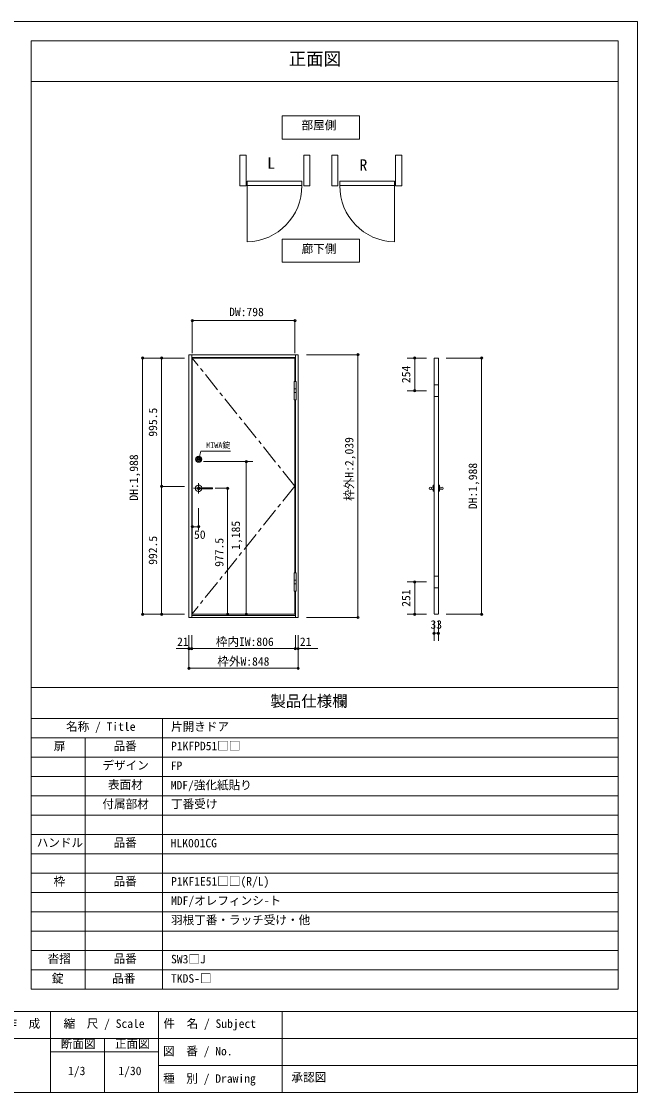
# Model space of a CAD drawing. Units: millimetres on the paper, enlarged 5 times, with parts at other scales. Extents: x -1000 to 1000, y -692 to 692.
# Drawn here: x 202 to 1000, y -692 to 692 of the extents above; entities that cross this region are included whole.
import ezdxf
from ezdxf.enums import TextEntityAlignment as Align

# ---------------------------------------------------------------- set-up
doc = ezdxf.new("R2010")
doc.units = ezdxf.units.MM
doc.header["$LTSCALE"] = 5
doc.header["$PDMODE"] = 32
doc.header["$PDSIZE"] = 3
doc.linetypes.add('CHAIN1', pattern=[8, 5, -1, 1, -1])
for name, color, linetype, lineweight in [('1-0_下線', 7, 'Continuous', 20), ('1-1_0', 7, 'Continuous', 20), ('3-0', 7, 'Continuous', 20)]:
    doc.layers.add(name, color=color, linetype=linetype, lineweight=lineweight)
doc.styles.add('ＭＳ ゴシック', font='')
doc.styles.get('ＭＳ ゴシック').set_extended_font_data('MS Gothic')

msp = doc.modelspace()

# ---------------------------------------------------------------- linework, layer by layer
at = {"layer": '1-0_下線'}
for p, q in [((215, -168.75), (975, -168.75)), ((310, -622.5), (310, -692.5)), ((380, -640), (240, -640))]:
    msp.add_line(p, q, dxfattribs=at)
msp.add_lwpolyline([(215, -168.75), (215, 615), (975, 615), (975, -168.75)], dxfattribs=at)
at = {"layer": '1-1_0'}
for p, q in [((975, 667.5), (215, 667.5)), ((215, -168.75), (215, 667.5)), ((975, -558.75), (975, 667.5)), ((215, 615), (975, 615)), ((215, -558.75), (215, -168.75)), ((215, -168.75), (975, -168.75)), ((215, -208.75), (975, -208.75)), ((385, -558.75), (385, -208.75)), ((215, -233.75), (975, -233.75)), ((285, -558.75), (285, -233.75)), ((215, -258.75), (975, -258.75)), ((215, -283.75), (975, -283.75)), ((215, -308.75), (975, -308.75)), ((215, -333.75), (975, -333.75)), ((215, -358.75), (975, -358.75)), ((215, -383.75), (975, -383.75)), ((215, -408.75), (975, -408.75)), ((215, -433.75), (975, -433.75)), ((215, -458.75), (975, -458.75)), ((215, -483.75), (975, -483.75)), ((215, -508.75), (975, -508.75)), ((215, -533.75), (975, -533.75)), ((215, -558.75), (975, -558.75)), ((1000, -587.5), (-1000, -587.5)), ((240, -587.5), (240, -692.5)), ((380, -587.5), (380, -692.5)), ((540, -587.5), (540, -692.5)), ((1000, -622.5), (-595, -622.5)), ((1000, -657.5), (380, -657.5))]:
    msp.add_line(p, q, dxfattribs=at)
msp.add_lwpolyline([(-1000, -692.5), (1000, -692.5), (1000, 692.5), (-1000, 692.5)], close=True, dxfattribs=at)
at = {"layer": '3-0'}
for p, q in [((494.736, 486.167), (494.736, 407.501)), ((565.436, 486.167), (565.436, 480.167)), ((614.566, 486.167), (614.566, 480.167)), ((685.266, 486.167), (685.266, 407.501)), ((494.736, 480.167), (565.436, 480.167)), ((685.266, 480.167), (614.566, 480.167)), ((540.029, 381.123), (640.029, 381.123)), ((419.367, 261.606), (419.367, -78.228)), ((560.701, 261.606), (419.367, 261.606)), ((422.867, -78.228), (422.867, 261.606)), ((422.867, 258.106), (557.201, 258.106)), ((423.534, 257.272), (423.534, -73.561)), ((423.534, 257.272), (423.534, -74.061)), ((556.534, 257.272), (423.534, 257.272)), ((556.534, 257.272), (556.534, 227.272)), ((556.534, 257.272), (556.534, 227.272)), ((557.201, 261.606), (557.201, 227.272)), ((701.675, 257.272), (726.675, 257.272)), ((798.031, 257.272), (752.175, 257.272)), ((555.496, 226.772), (558.246, 226.772)), ((555.496, 226.772), (555.496, 207.439)), ((555.496, 203.106), (555.496, 222.439)), ((558.246, 207.439), (558.246, 226.772)), ((558.246, 222.439), (558.246, 203.106)), ((558.246, 217.304), (555.496, 217.304)), ((558.246, 212.574), (555.496, 212.574)), ((701.675, 214.939), (726.675, 214.939)), ((555.496, 203.106), (558.246, 203.106)), ((556.534, 203.106), (556.534, -19.895)), ((557.201, 203.106), (557.201, -19.895)), ((429.63, 126.689), (434.438, 126.689)), ((434.762, 136.875), (432.034, 126.439)), ((434.438, 126.689), (434.438, 126.189)), ((473.003, 136.875), (434.762, 136.875)), ((423.534, 92.789), (422.867, 92.789)), ((422.867, 89.922), (423.534, 89.922)), ((431.867, 39.208), (423.534, 39.208)), ((555.496, -20.395), (558.246, -20.395)), ((555.496, -20.395), (555.496, -39.728)), ((555.496, -44.061), (555.496, -24.728)), ((558.246, -39.728), (558.246, -20.395)), ((558.246, -24.728), (558.246, -44.061)), ((558.246, -29.863), (555.496, -29.863)), ((558.246, -34.593), (555.496, -34.593)), ((701.675, -32.228), (726.675, -32.228)), ((711.675, -32.228), (711.675, -74.061)), ((555.496, -44.061), (558.246, -44.061)), ((556.534, -44.061), (556.534, -74.061)), ((557.201, -44.061), (557.201, -78.228)), ((419.367, -78.228), (422.867, -78.228)), ((557.201, -75.728), (422.867, -75.728)), ((423.534, -74.061), (556.534, -74.061)), ((557.201, -78.228), (560.701, -78.228)), ((701.675, -74.061), (726.675, -74.061)), ((742.175, -74.061), (736.675, -74.061)), ((736.675, -108.561), (736.675, -83.561)), ((742.175, -108.561), (742.175, -83.561)), ((742.175, -98.561), (736.675, -98.561))]:
    msp.add_line(p, q, dxfattribs=at)
at = {"layer": '3-0', "color": 4, "lineweight": 9}
for p, q in [((423.534, 305.601), (423.534, 263.522)), ((359.259, 257.272), (359.259, -74.061)), ((359.259, 257.272), (413.5, 257.272)), ((571.563, 261.606), (638.008, 261.606)), ((638.008, 261.606), (638.008, -78.228)), ((711.675, 257.272), (711.675, 214.939)), ((438.035, 123.439), (502.212, 123.439)), ((493.587, -74.061), (493.587, 123.439)), ((383.934, 91.356), (383.934, -74.061)), ((469.278, 88.856), (453.175, 88.856)), ((469.278, -74.061), (469.278, 88.856)), ((431.867, 34.629), (431.867, 63.146)), ((431.867, 39.208), (423.534, 39.208)), ((359.259, -74.061), (413.5, -74.061)), ((502.212, -74.061), (477.563, -74.061)), ((571.563, -78.228), (638.008, -78.228)), ((419.367, -101.123), (419.367, -143.805)), ((422.867, -101.123), (422.867, -118.344)), ((557.201, -101.123), (557.201, -118.344)), ((560.701, -101.123), (560.701, -143.805)), ((586.083, -118.344), (402.992, -118.344)), ((560.701, -143.805), (418.867, -143.805))]:
    msp.add_line(p, q, dxfattribs=at)
at = {"layer": '3-0', "color": 4, "linetype": 'CHAIN1', "lineweight": 9}
for p, q in [((556.534, 91.588), (423.534, 257.272)), ((556.534, 91.588), (423.534, -73.561)), ((425.201, 88.856), (438.534, 88.856)), ((431.867, 95.565), (431.867, 82.189))]:
    msp.add_line(p, q, dxfattribs=at)
at = {"layer": '3-0', "color": 3}
for p, q in [((430.2, 88.272), (430.2, 89.439)), ((430.367, 89.606), (449.534, 89.606)), ((430.367, 88.106), (449.534, 88.106)), ((449.701, 88.272), (449.701, 89.439)), ((735.425, 90.856), (732.868, 90.022)), ((732.868, 87.689), (735.425, 86.856)), ((743.425, 90.856), (745.982, 90.022)), ((745.982, 87.689), (743.425, 86.856))]:
    msp.add_line(p, q, dxfattribs=at)
at = {"layer": '3-0'}
for points in [[(540.029, 570.466), (640.029, 570.466), (640.029, 540.466), (540.029, 540.466)], [(493.191, 479.731), (485.191, 479.731), (485.191, 519.731), (493.191, 519.731)], [(567.891, 479.731), (575.891, 479.731), (575.891, 519.731), (567.891, 519.731)], [(612.111, 479.731), (604.111, 479.731), (604.111, 519.731), (612.111, 519.731)], [(686.811, 479.731), (694.811, 479.731), (694.811, 519.731), (686.811, 519.731)], [(540.029, 381.123), (640.029, 381.123), (640.029, 411.123), (540.029, 411.123)], [(736.675, 222.439), (742.175, 222.439), (742.175, 207.439), (736.675, 207.439)], [(742.175, -39.728), (736.675, -39.728), (736.675, -24.728), (742.175, -24.728)]]:
    msp.add_lwpolyline(points, close=True, dxfattribs=at)
for points in [[(565.436, 486.167), (494.736, 486.167), (494.736, 480.167)], [(614.566, 486.167), (685.266, 486.167), (685.266, 480.167)], [(640.029, 411.123), (540.029, 411.123), (540.029, 381.123)], [(560.701, 261.606), (560.701, -78.228), (419.367, -78.228)], [(736.675, -73.561), (736.675, 257.272), (742.175, 257.272), (742.175, -73.561)], [(798.031, 257.272), (798.031, -74.061), (752.175, -74.061)], [(429.63, 126.689), (429.63, 126.189), (434.438, 126.189)], [(422.867, 89.856), (423.534, 89.856), (423.534, 92.856), (422.867, 92.856)]]:
    msp.add_lwpolyline(points, dxfattribs=at)
at = {"layer": '3-0', "color": 4, "lineweight": 9}
for points in [[(423.534, 305.601), (556.534, 305.601), (556.534, 263.522)], [(383.934, 257.272), (383.934, 91.356), (413.5, 91.356)]]:
    msp.add_lwpolyline(points, dxfattribs=at)
at = {"layer": '3-0', "color": 3}
for points in [[(736.675, 92.772), (735.425, 92.772), (735.425, 84.939), (736.675, 84.939)], [(742.175, 92.772), (743.425, 92.772), (743.425, 84.939), (742.175, 84.939)]]:
    msp.add_lwpolyline(points, dxfattribs=at)
at = {"layer": '3-0'}
for radius in [4, 2.833]:
    msp.add_circle((432.034, 126.439), radius, dxfattribs=at)
at = {"layer": '3-0', "color": 3}
for centre in [(731.925, 88.856), (746.925, 88.856)]:
    msp.add_circle(centre, 1.5, dxfattribs=at)
at = {"layer": '3-0'}
for centre, radius, start, end in [((493.191, 479.731), 72.246, 271.37699, 0.34565), ((686.811, 479.731), 72.246, 179.65435, 268.62301), ((432.034, 126.439), 1.762, 8.15761, 171.84239), ((432.034, 126.439), 1.762, 188.15761, 351.84239)]:
    msp.add_arc(centre, radius, start, end, dxfattribs=at)
at = {"layer": '3-0', "color": 3}
for centre, radius, start, end in [((431.867, 88.856), 4.167, 10.36976, 349.63024), ((430.367, 89.439), 0.167, 90, 180), ((430.367, 88.272), 0.167, 180, 270), ((431.867, 88.856), 1.667, 26.74368, 153.25632), ((431.867, 88.856), 1.667, 206.74368, 333.25632), ((449.534, 89.439), 0.167, 0, 90), ((449.534, 88.272), 0.167, 270, 0)]:
    msp.add_arc(centre, radius, start, end, dxfattribs=at)
at = {"layer": '3-0', "color": 4}
for p in [(423.534, 305.601), (556.534, 305.601), (359.259, 257.272), (383.934, 257.272), (638.008, 261.606), (711.675, 257.272), (711.675, 214.939), (493.587, 123.439), (383.934, 91.356), (469.278, 88.856), (423.534, 39.208), (431.867, 39.208), (359.259, -74.061), (383.934, -74.061), (469.278, -74.061), (493.587, -74.061), (638.008, -78.228), (419.367, -118.344), (422.867, -118.344), (557.201, -118.344), (560.701, -118.344), (419.367, -143.805), (560.701, -143.805)]:
    msp.add_point(p, dxfattribs=at)
at = {"layer": '3-0'}
for p in [(798.031, 257.272), (423.534, 39.208), (711.675, -32.228), (711.675, -74.061), (798.031, -74.061), (736.675, -98.561), (742.175, -98.561)]:
    msp.add_point(p, dxfattribs=at)

# ---------------------------------------------------------------- texts
at = {"layer": '1-0_下線', "style": 'ＭＳ ゴシック'}
for s, p in [('名称 / Title', (260.32, -228.028)), ('作\u3000成', (181.833, -612.106)), ('縮\u3000尺 / Scale', (257.092, -612.106)), ('件\u3000名 / Subject', (386.305, -612.118)), ('断面図', (253.522, -638.41)), ('正面図', (323.555, -638.182)), ('図\u3000番 / No.', (385.887, -647.675)), ('1/3', (262.862, -673.224)), ('1/30', (328.006, -673.224)), ('種\u3000別 / Drawing', (385.972, -683.143)), ('承認図', (552.016, -681.548))]:
    msp.add_text(s, height=11, dxfattribs=at).set_placement(p, align=Align.BOTTOM_LEFT)
at = {"layer": '1-1_0', "style": 'ＭＳ ゴシック'}
for s, height, p in [('正面図', 16.5, (548.619, 630.989)), ('製品仕様欄', 14.66, (524.698, -198.036)), ('片開きドア', 11, (396.167, -228.182)), ('扉', 11, (244.417, -253.182)), ('品番', 11, (321.833, -253.182)), ('P1KFPD51□□', 11, (396.167, -253.182)), ('デザイン', 11, (307.333, -278.182)), ('FP', 11, (395.752, -278.75)), ('表面材', 11, (314.583, -303.182)), ('MDF/強化紙貼り', 11, (395.752, -303.75)), ('付属部材', 11, (307.333, -328.182)), ('丁番受け', 11, (396.167, -328.182)), ('ハンドル', 11, (222.333, -378.182)), ('品番', 11, (321.833, -378.182)), ('HLK001CG', 11, (395.752, -378.75)), ('枠', 11, (244.083, -428.182)), ('品番', 11, (321.833, -428.182)), ('P1KF1E51□□(R/L)', 11, (396.167, -428.182)), ('MDF/オレフィンシ-ト', 11, (396.167, -453.182)), ('羽根丁番・ラッチ受け・他', 11, (396.167, -478.182)), ('沓摺', 11, (236.583, -528.182)), ('品番', 11, (321.833, -528.182)), ('SW3□J ', 11, (396.149, -528.75)), ('錠', 11, (241.97, -553.785)), ('品番', 11, (320, -553.75)), ('TKDS-□', 11, (396.149, -553.75))]:
    msp.add_text(s, height=height, dxfattribs=at).set_placement(p, align=Align.BOTTOM_LEFT)
at = {"layer": '3-0', "style": 'ＭＳ ゴシック'}
for s, height, p in [('部屋側', 11, (565.055, 549.454)), ('L', 14.66, (520.635, 497.637)), ('R', 14.66, (640.208, 495.146)), ('廊下側', 11, (565.112, 389.674)), ('DW:798', 11, (471.339, 308.101)), ('MIWA錠', 7.331, (441.648, 138.605)), ('50', 11, (425.924, 20.168)), ('33', 11, (731.925, -96.061)), ('21', 11, (403.984, -118.344)), ('枠内IW:806', 11, (454.168, -118.344)), ('21', 11, (562.884, -118.344)), ('枠外W:848', 11, (456.075, -143.805))]:
    msp.add_text(s, height=height, dxfattribs=at).set_placement(p, align=Align.BOTTOM_LEFT)
for s, p in [('254', (709.175, 224.856)), ('995.5', (381.434, 155.564)), ('枠外H:2,039', (635.508, 72.606)), ('DH:1,988', (356.759, 72.856)), ('DH:1,988', (795.531, 61.856)), ('1,185', (488.74, 9.326)), ('992.5', (381.434, -10.103)), ('977.5', (467.295, -12.707)), ('251', (709.175, -64.394))]:
    msp.add_text(s, height=11, rotation=90, dxfattribs=at).set_placement(p, align=Align.BOTTOM_LEFT)

doc.saveas('drawing.dxf')
